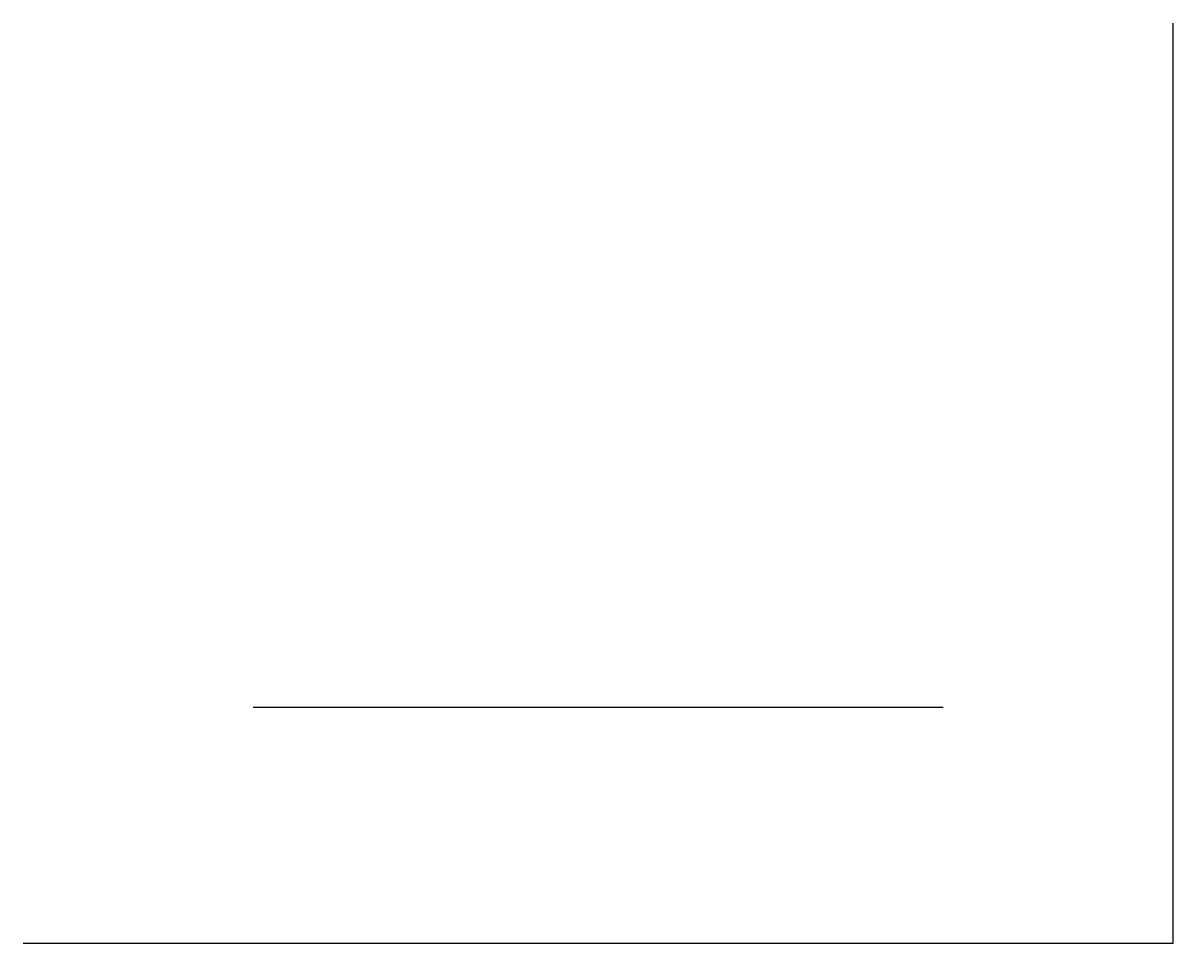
# Model space of a CAD drawing. Header units: metres. Extents: x 0 to 1000, y 0 to 800.
import ezdxf

# ---------------------------------------------------------------- set-up
doc = ezdxf.new("R2010")
doc.units = ezdxf.units.M
doc.layers.add('BEAM', color=7, linetype='Continuous')
doc.layers.add('REVERSE-PUMP', color=7, linetype='Continuous')

msp = doc.modelspace()

# ---------------------------------------------------------------- linework, layer by layer
at = {"layer": 'BEAM', "color": 7}
for p, q in [((1000, 0), (1000, 800)), ((0, 0), (1000, 0))]:
    msp.add_line(p, q, dxfattribs=at)
at = {"layer": 'REVERSE-PUMP', "color": 7}
msp.add_line((200, 205), (800, 205), dxfattribs=at)

doc.saveas('drawing.dxf')
